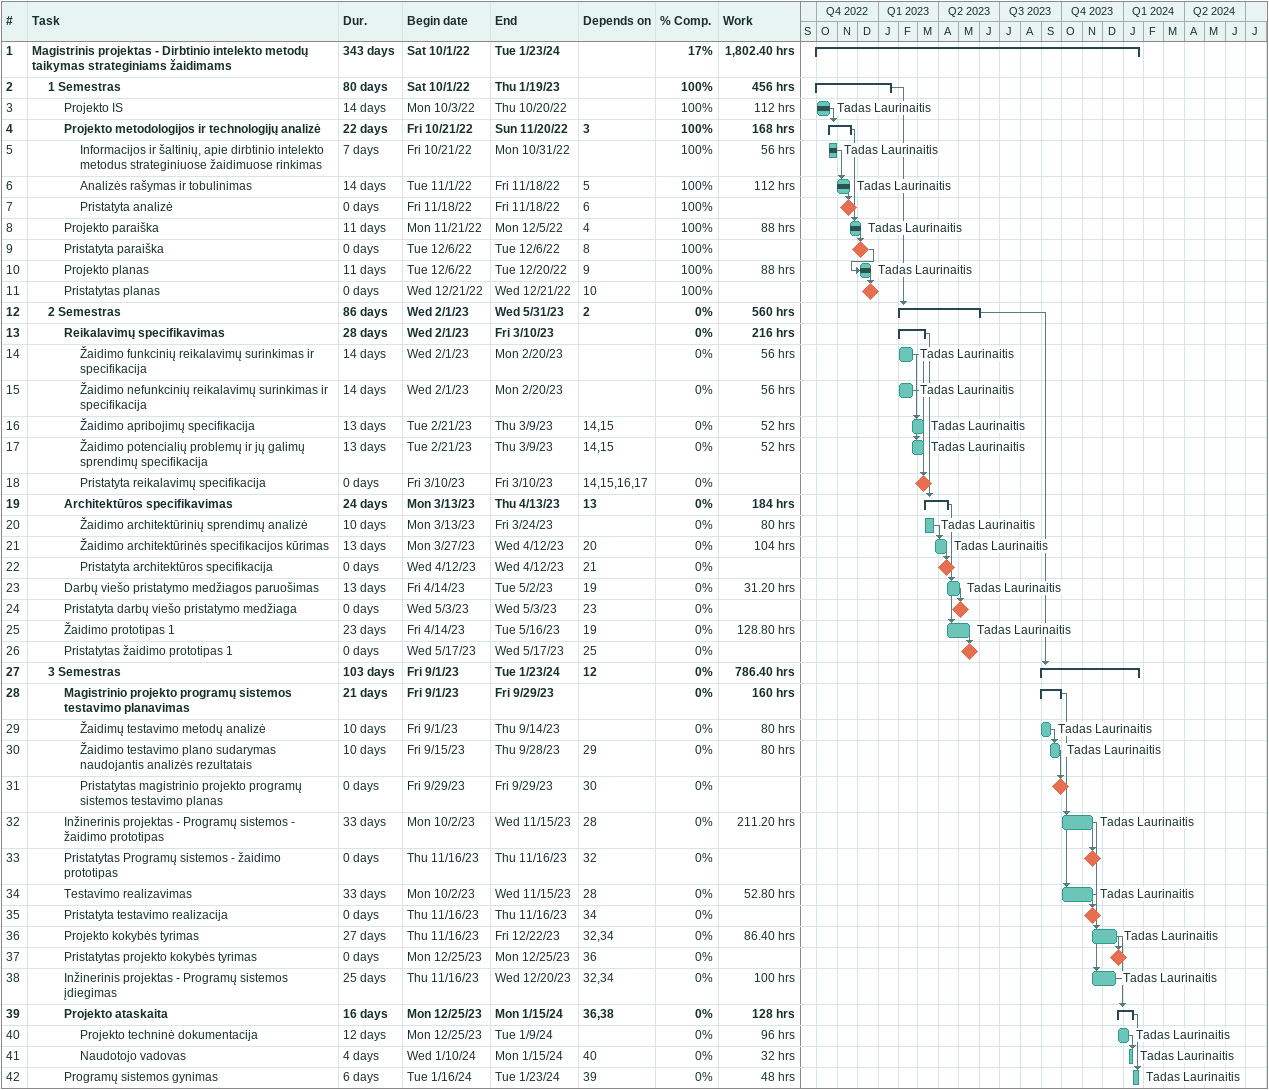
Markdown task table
| ID | Level | Task | Duration | Start | Finish | Predecessors | Resources | % complete | Work (h) |
|---|---|---|---|---|---|---|---|---|---|
| 1 | 1 | **Magistrinis projektas - Dirbtinio intelekto metodų taikymas strateginiams žaidimams** | 343d | 2022-10-01 | 2024-01-23 |  |  | 17 | 1802.40 |
| 2 | 2 | **1 Semestras** | 80d | 2022-10-01 | 2023-01-19 |  |  | 100 | 456 |
| 3 | 3 | Projekto IS | 14d | 2022-10-03 | 2022-10-20 |  | Tadas Laurinaitis | 100 | 112 |
| 4 | 3 | **Projekto metodologijos ir technologijų analizė** | 22d | 2022-10-21 | 2022-11-20 | 3 |  | 100 | 168 |
| 5 | 4 | Informacijos ir šaltinių, apie dirbtinio intelekto metodus strateginiuose žaidimuose rinkimas | 7d | 2022-10-21 | 2022-10-31 |  | Tadas Laurinaitis | 100 | 56 |
| 6 | 4 | Analizės rašymas ir tobulinimas | 14d | 2022-11-01 | 2022-11-18 | 5 | Tadas Laurinaitis | 100 | 112 |
| 7 | 4 | Pristatyta analizė | 0d | 2022-11-18 | 2022-11-18 | 6 |  | 100 |  |
| 8 | 3 | Projekto paraiška | 11d | 2022-11-21 | 2022-12-05 | 4 | Tadas Laurinaitis | 100 | 88 |
| 9 | 3 | Pristatyta paraiška | 0d | 2022-12-06 | 2022-12-06 | 8 |  | 100 |  |
| 10 | 3 | Projekto planas | 11d | 2022-12-06 | 2022-12-20 | 9 | Tadas Laurinaitis | 100 | 88 |
| 11 | 3 | Pristatytas planas | 0d | 2022-12-21 | 2022-12-21 | 10 |  | 100 |  |
| 12 | 2 | **2 Semestras** | 86d | 2023-02-01 | 2023-05-31 | 2 |  | 0 | 560 |
| 13 | 3 | **Reikalavimų specifikavimas** | 28d | 2023-02-01 | 2023-03-10 |  |  | 0 | 216 |
| 14 | 4 | Žaidimo funkcinių reikalavimų surinkimas ir specifikacija | 14d | 2023-02-01 | 2023-02-20 |  | Tadas Laurinaitis | 0 | 56 |
| 15 | 4 | Žaidimo nefunkcinių reikalavimų surinkimas ir specifikacija | 14d | 2023-02-01 | 2023-02-20 |  | Tadas Laurinaitis | 0 | 56 |
| 16 | 4 | Žaidimo apribojimų specifikacija | 13d | 2023-02-21 | 2023-03-09 | 14, 15 | Tadas Laurinaitis | 0 | 52 |
| 17 | 4 | Žaidimo potencialių problemų ir jų galimų sprendimų specifikacija | 13d | 2023-02-21 | 2023-03-09 | 14, 15 | Tadas Laurinaitis | 0 | 52 |
| 18 | 4 | Pristatyta reikalavimų specifikacija | 0d | 2023-03-10 | 2023-03-10 | 14, 15, 16, 17 |  | 0 |  |
| 19 | 3 | **Architektūros specifikavimas** | 24d | 2023-03-13 | 2023-04-13 | 13 |  | 0 | 184 |
| 20 | 4 | Žaidimo architektūrinių sprendimų analizė | 10d | 2023-03-13 | 2023-03-24 |  | Tadas Laurinaitis | 0 | 80 |
| 21 | 4 | Žaidimo architektūrinės specifikacijos kūrimas | 13d | 2023-03-27 | 2023-04-12 | 20 | Tadas Laurinaitis | 0 | 104 |
| 22 | 4 | Pristatyta architektūros specifikacija | 0d | 2023-04-12 | 2023-04-12 | 21 |  | 0 |  |
| 23 | 3 | Darbų viešo pristatymo medžiagos paruošimas | 13d | 2023-04-14 | 2023-05-02 | 19 | Tadas Laurinaitis | 0 | 31.20 |
| 24 | 3 | Pristatyta darbų viešo pristatymo medžiaga | 0d | 2023-05-03 | 2023-05-03 | 23 |  | 0 |  |
| 25 | 3 | Žaidimo prototipas 1 | 23d | 2023-04-14 | 2023-05-16 | 19 | Tadas Laurinaitis | 0 | 128.80 |
| 26 | 3 | Pristatytas žaidimo prototipas 1 | 0d | 2023-05-17 | 2023-05-17 | 25 |  | 0 |  |
| 27 | 2 | **3 Semestras** | 103d | 2023-09-01 | 2024-01-23 | 12 |  | 0 | 786.40 |
| 28 | 3 | **Magistrinio projekto programų sistemos testavimo planavimas** | 21d | 2023-09-01 | 2023-09-29 |  |  | 0 | 160 |
| 29 | 4 | Žaidimų testavimo metodų analizė | 10d | 2023-09-01 | 2023-09-14 |  | Tadas Laurinaitis | 0 | 80 |
| 30 | 4 | Žaidimo testavimo plano sudarymas naudojantis analizės rezultatais | 10d | 2023-09-15 | 2023-09-28 | 29 | Tadas Laurinaitis | 0 | 80 |
| 31 | 4 | Pristatytas magistrinio projekto programų sistemos testavimo planas | 0d | 2023-09-29 | 2023-09-29 | 30 |  | 0 |  |
| 32 | 3 | Inžinerinis projektas - Programų sistemos - žaidimo prototipas | 33d | 2023-10-02 | 2023-11-15 | 28 | Tadas Laurinaitis | 0 | 211.20 |
| 33 | 3 | Pristatytas Programų sistemos - žaidimo prototipas | 0d | 2023-11-16 | 2023-11-16 | 32 |  | 0 |  |
| 34 | 3 | Testavimo realizavimas | 33d | 2023-10-02 | 2023-11-15 | 28 | Tadas Laurinaitis | 0 | 52.80 |
| 35 | 3 | Pristatyta testavimo realizacija | 0d | 2023-11-16 | 2023-11-16 | 34 |  | 0 |  |
| 36 | 3 | Projekto kokybės tyrimas | 27d | 2023-11-16 | 2023-12-22 | 32, 34 | Tadas Laurinaitis | 0 | 86.40 |
| 37 | 3 | Pristatytas projekto kokybės tyrimas | 0d | 2023-12-25 | 2023-12-25 | 36 |  | 0 |  |
| 38 | 3 | Inžinerinis projektas - Programų sistemos įdiegimas | 25d | 2023-11-16 | 2023-12-20 | 32, 34 | Tadas Laurinaitis | 0 | 100 |
| 39 | 3 | **Projekto ataskaita** | 16d | 2023-12-25 | 2024-01-15 | 36, 38 |  | 0 | 128 |
| 40 | 4 | Projekto techninė dokumentacija | 12d | 2023-12-25 | 2024-01-09 |  | Tadas Laurinaitis | 0 | 96 |
| 41 | 4 | Naudotojo vadovas | 4d | 2024-01-10 | 2024-01-15 | 40 | Tadas Laurinaitis | 0 | 32 |
| 42 | 3 | Programų sistemos gynimas | 6d | 2024-01-16 | 2024-01-23 | 39 | Tadas Laurinaitis | 0 | 48 |
